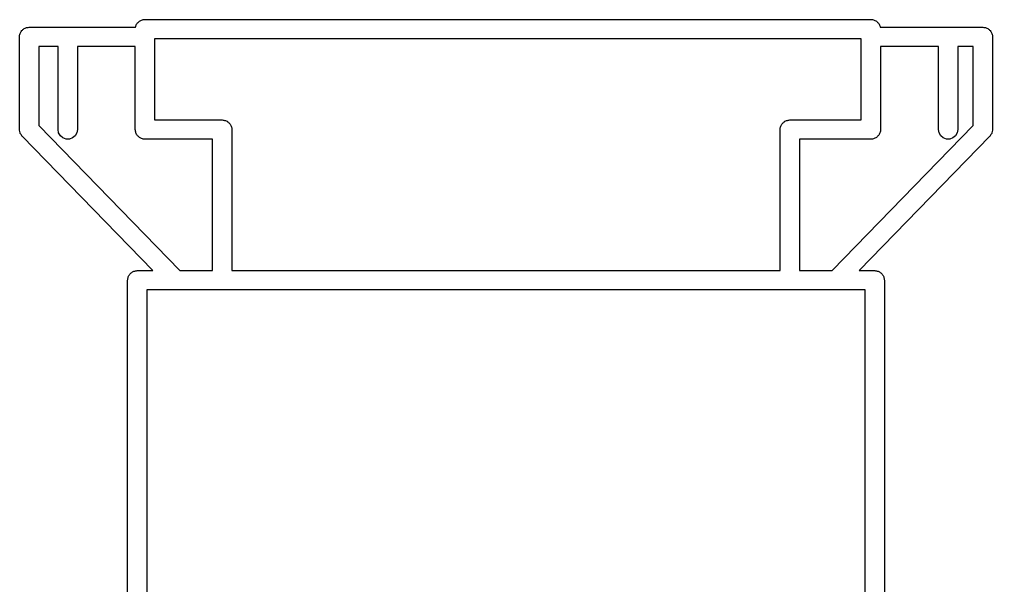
# Model space of a CAD drawing. Extents: x 0 to 76, y -93 to 16.
# Drawn here: x 20.85 to 46.05, y 1.15 to 15.8 of the extents above; entities that cross this region are included whole.
import ezdxf

# ---------------------------------------------------------------- set-up
doc = ezdxf.new("R2010")
doc.units = 0
doc.header["$MEASUREMENT"] = 0
doc.layers.add('BLACK', color=7, linetype='CONTINUOUS')

msp = doc.modelspace()

# ---------------------------------------------------------------- linework, layer by layer
at = {"layer": 'Black'}
for p, q in [((23.8613, 15.614), (23.8651, 15.6355)), ((23.8651, 15.6355), (23.876, 15.6544)), ((23.876, 15.6544), (23.8835, 15.675)), ((23.8835, 15.675), (23.8976, 15.6918)), ((23.8976, 15.6918), (23.9085, 15.7107)), ((23.9085, 15.7107), (23.9252, 15.7248)), ((23.9252, 15.7248), (23.9393, 15.7415)), ((23.9393, 15.7415), (23.9582, 15.7524)), ((23.9582, 15.7524), (23.975, 15.7665)), ((23.975, 15.7665), (23.9956, 15.774)), ((23.9956, 15.774), (24.0145, 15.7849)), ((24.0145, 15.7849), (24.036, 15.7887)), ((24.036, 15.7887), (24.0566, 15.7962)), ((24.0566, 15.7962), (24.0785, 15.7962)), ((24.0785, 15.7962), (24.1, 15.8)), ((24.1, 15.8), (42.9, 15.8)), ((42.9, 15.8), (42.9215, 15.7962)), ((42.9215, 15.7962), (42.9434, 15.7962)), ((42.9434, 15.7962), (42.964, 15.7887)), ((42.964, 15.7887), (42.9855, 15.7849)), ((42.9855, 15.7849), (43.0044, 15.774)), ((43.0044, 15.774), (43.025, 15.7665)), ((43.025, 15.7665), (43.0418, 15.7524)), ((43.0418, 15.7524), (43.0607, 15.7415)), ((43.0607, 15.7415), (43.0748, 15.7248)), ((43.0748, 15.7248), (43.0915, 15.7107)), ((43.0915, 15.7107), (43.1024, 15.6918)), ((43.1024, 15.6918), (43.1165, 15.675)), ((43.1165, 15.675), (43.124, 15.6544)), ((43.124, 15.6544), (43.1349, 15.6355)), ((43.1349, 15.6355), (43.1387, 15.614)), ((20.8538, 15.3934), (20.8613, 15.414)), ((20.8538, 15.3715), (20.8538, 15.3934)), ((20.8613, 15.414), (20.8651, 15.4355)), ((20.8651, 15.4355), (20.876, 15.4544)), ((20.876, 15.4544), (20.8835, 15.475)), ((20.8835, 15.475), (20.8976, 15.4918)), ((20.8976, 15.4918), (20.9085, 15.5107)), ((20.9085, 15.5107), (20.9252, 15.5248)), ((20.9252, 15.5248), (20.9393, 15.5415)), ((20.9393, 15.5415), (20.9582, 15.5524)), ((20.9582, 15.5524), (20.975, 15.5665)), ((20.975, 15.5665), (20.9956, 15.574)), ((20.9956, 15.574), (21.0145, 15.5849)), ((21.0145, 15.5849), (21.036, 15.5887)), ((21.036, 15.5887), (21.0566, 15.5962)), ((21.0566, 15.5962), (21.0785, 15.5962)), ((21.0785, 15.5962), (21.1, 15.6)), ((21.1, 15.6), (23.8562, 15.6)), ((23.8562, 15.6), (23.8613, 15.614)), ((43.1387, 15.614), (43.1438, 15.6)), ((43.1438, 15.6), (45.8, 15.6)), ((45.8, 15.6), (45.8215, 15.5962)), ((45.8215, 15.5962), (45.8434, 15.5962)), ((45.8434, 15.5962), (45.864, 15.5887)), ((45.864, 15.5887), (45.8855, 15.5849)), ((45.8855, 15.5849), (45.9044, 15.574)), ((45.9044, 15.574), (45.925, 15.5665)), ((45.925, 15.5665), (45.9418, 15.5524)), ((45.9418, 15.5524), (45.9607, 15.5415)), ((45.9607, 15.5415), (45.9748, 15.5248)), ((45.9748, 15.5248), (45.9915, 15.5107)), ((45.9915, 15.5107), (46.0024, 15.4918)), ((46.0024, 15.4918), (46.0165, 15.475)), ((46.0165, 15.475), (46.024, 15.4544)), ((46.024, 15.4544), (46.0349, 15.4355)), ((46.0349, 15.4355), (46.0387, 15.414)), ((46.0387, 15.414), (46.0462, 15.3934)), ((46.0462, 15.3934), (46.0462, 15.3715)), ((20.85, 15.35), (20.8538, 15.3715)), ((20.85, 12.95), (20.85, 15.35)), ((24.35, 15.3), (24.35, 13.2)), ((42.65, 15.3), (24.35, 15.3)), ((42.65, 13.2), (42.65, 15.3)), ((46.0462, 15.3715), (46.05, 15.35)), ((46.05, 15.35), (46.05, 12.95)), ((21.85, 15.1), (21.35, 15.1)), ((21.35, 15.1), (21.35, 13.0517)), ((21.85, 12.95), (21.85, 15.1)), ((22.35, 15.1), (22.35, 12.95)), ((23.85, 15.1), (22.35, 15.1)), ((23.85, 12.95), (23.85, 15.1)), ((44.65, 15.1), (43.15, 15.1)), ((43.15, 15.1), (43.15, 12.95)), ((44.65, 12.95), (44.65, 15.1)), ((45.15, 15.1), (45.15, 12.95)), ((45.55, 15.1), (45.15, 15.1)), ((45.55, 13.0517), (45.55, 15.1)), ((24.35, 13.2), (26.1, 13.2)), ((26.1, 13.2), (26.1215, 13.1962)), ((26.1215, 13.1962), (26.1434, 13.1962)), ((26.1434, 13.1962), (26.164, 13.1887)), ((26.164, 13.1887), (26.1855, 13.1849)), ((26.1855, 13.1849), (26.2044, 13.174)), ((26.2044, 13.174), (26.225, 13.1665)), ((26.225, 13.1665), (26.2418, 13.1524)), ((26.2418, 13.1524), (26.2607, 13.1415)), ((26.2607, 13.1415), (26.2748, 13.1248)), ((26.2748, 13.1248), (26.2915, 13.1107)), ((26.2915, 13.1107), (26.3024, 13.0918)), ((40.5976, 13.0918), (40.6085, 13.1107)), ((40.6085, 13.1107), (40.6252, 13.1248)), ((40.6252, 13.1248), (40.6393, 13.1415)), ((40.6393, 13.1415), (40.6582, 13.1524)), ((40.6582, 13.1524), (40.675, 13.1665)), ((40.675, 13.1665), (40.6956, 13.174)), ((40.6956, 13.174), (40.7145, 13.1849)), ((40.7145, 13.1849), (40.736, 13.1887)), ((40.736, 13.1887), (40.7566, 13.1962)), ((40.7566, 13.1962), (40.7785, 13.1962)), ((40.7785, 13.1962), (40.8, 13.2)), ((40.8, 13.2), (42.65, 13.2)), ((20.8516, 12.9408), (20.85, 12.95)), ((20.8507, 12.9314), (20.8516, 12.9408)), ((20.8591, 12.8982), (20.8507, 12.9314)), ((20.8651, 12.8645), (20.8591, 12.8982)), ((20.8698, 12.8564), (20.8651, 12.8645)), ((20.8721, 12.8473), (20.8698, 12.8564)), ((21.35, 13.0517), (25.0055, 9.3)), ((21.8651, 12.8645), (21.85, 12.95)), ((21.9085, 12.7893), (21.8651, 12.8645)), ((22.3349, 12.8645), (22.2915, 12.7893)), ((22.35, 12.95), (22.3349, 12.8645)), ((23.8538, 12.9285), (23.85, 12.95)), ((23.8538, 12.9066), (23.8538, 12.9285)), ((23.8613, 12.886), (23.8538, 12.9066)), ((23.8651, 12.8645), (23.8613, 12.886)), ((23.876, 12.8456), (23.8651, 12.8645)), ((26.3024, 13.0918), (26.3165, 13.075)), ((26.3165, 13.075), (26.324, 13.0544)), ((26.324, 13.0544), (26.3349, 13.0355)), ((26.3349, 13.0355), (26.3387, 13.014)), ((26.3387, 13.014), (26.3462, 12.9934)), ((26.3462, 12.9934), (26.3462, 12.9715)), ((26.3462, 12.9715), (26.35, 12.95)), ((26.35, 12.95), (26.35, 9.3)), ((40.55, 12.95), (40.5538, 12.9715)), ((40.55, 9.3), (40.55, 12.95)), ((40.5538, 12.9934), (40.5613, 13.014)), ((40.5538, 12.9715), (40.5538, 12.9934)), ((40.5613, 13.014), (40.5651, 13.0355)), ((40.5651, 13.0355), (40.576, 13.0544)), ((40.576, 13.0544), (40.5835, 13.075)), ((40.5835, 13.075), (40.5976, 13.0918)), ((41.8945, 9.3), (45.55, 13.0517)), ((43.1349, 12.8645), (43.124, 12.8456)), ((43.1387, 12.886), (43.1349, 12.8645)), ((43.1462, 12.9066), (43.1387, 12.886)), ((43.15, 12.95), (43.1462, 12.9285)), ((43.1462, 12.9285), (43.1462, 12.9066)), ((44.6651, 12.8645), (44.65, 12.95)), ((44.7085, 12.7893), (44.6651, 12.8645)), ((45.1349, 12.8645), (45.0915, 12.7893)), ((45.15, 12.95), (45.1349, 12.8645)), ((46.0302, 12.8564), (46.0279, 12.8473)), ((46.0349, 12.8645), (46.0302, 12.8564)), ((46.0409, 12.8982), (46.0349, 12.8645)), ((46.0493, 12.9314), (46.0409, 12.8982)), ((46.05, 12.95), (46.0484, 12.9408)), ((46.0484, 12.9408), (46.0493, 12.9314)), ((20.8914, 12.819), (20.8721, 12.8473)), ((20.9085, 12.7893), (20.8914, 12.819)), ((20.9157, 12.7833), (20.9085, 12.7893)), ((20.9209, 12.7755), (20.9157, 12.7833)), ((24.3074, 9.3), (20.9209, 12.7755)), ((21.975, 12.7335), (21.9085, 12.7893)), ((22.0566, 12.7038), (21.975, 12.7335)), ((22.1434, 12.7038), (22.0566, 12.7038)), ((22.225, 12.7335), (22.1434, 12.7038)), ((22.2915, 12.7893), (22.225, 12.7335)), ((23.8835, 12.825), (23.876, 12.8456)), ((23.8976, 12.8082), (23.8835, 12.825)), ((23.9085, 12.7893), (23.8976, 12.8082)), ((23.9252, 12.7752), (23.9085, 12.7893)), ((23.9393, 12.7585), (23.9252, 12.7752)), ((23.9582, 12.7476), (23.9393, 12.7585)), ((23.975, 12.7335), (23.9582, 12.7476)), ((23.9956, 12.726), (23.975, 12.7335)), ((24.0145, 12.7151), (23.9956, 12.726)), ((24.036, 12.7113), (24.0145, 12.7151)), ((24.0566, 12.7038), (24.036, 12.7113)), ((24.0785, 12.7038), (24.0566, 12.7038)), ((24.1, 12.7), (24.0785, 12.7038)), ((25.85, 12.7), (24.1, 12.7)), ((25.85, 9.3), (25.85, 12.7)), ((42.9, 12.7), (41.05, 12.7)), ((41.05, 12.7), (41.05, 9.3)), ((45.9791, 12.7755), (42.5926, 9.3)), ((42.9215, 12.7038), (42.9, 12.7)), ((42.9434, 12.7038), (42.9215, 12.7038)), ((42.964, 12.7113), (42.9434, 12.7038)), ((42.9855, 12.7151), (42.964, 12.7113)), ((43.0044, 12.726), (42.9855, 12.7151)), ((43.025, 12.7335), (43.0044, 12.726)), ((43.0418, 12.7476), (43.025, 12.7335)), ((43.0607, 12.7585), (43.0418, 12.7476)), ((43.0748, 12.7752), (43.0607, 12.7585)), ((43.0915, 12.7893), (43.0748, 12.7752)), ((43.1024, 12.8082), (43.0915, 12.7893)), ((43.1165, 12.825), (43.1024, 12.8082)), ((43.124, 12.8456), (43.1165, 12.825)), ((44.775, 12.7335), (44.7085, 12.7893)), ((44.8566, 12.7038), (44.775, 12.7335)), ((44.9434, 12.7038), (44.8566, 12.7038)), ((45.025, 12.7335), (44.9434, 12.7038)), ((45.0915, 12.7893), (45.025, 12.7335)), ((45.9843, 12.7833), (45.9791, 12.7755)), ((45.9915, 12.7893), (45.9843, 12.7833)), ((46.0086, 12.819), (45.9915, 12.7893)), ((46.0279, 12.8473), (46.0086, 12.819)), ((23.6538, 9.09341), (23.6613, 9.11397)), ((23.6538, 9.07154), (23.6538, 9.09341)), ((23.6613, 9.11397), (23.6651, 9.13551)), ((23.6651, 9.13551), (23.676, 9.15445)), ((23.676, 9.15445), (23.6835, 9.175)), ((23.6835, 9.175), (23.6976, 9.19175)), ((23.6976, 9.19175), (23.7085, 9.2107)), ((23.7085, 9.2107), (23.7252, 9.22476)), ((23.7252, 9.22476), (23.7393, 9.24151)), ((23.7393, 9.24151), (23.7582, 9.25245)), ((23.7582, 9.25245), (23.775, 9.26651)), ((23.775, 9.26651), (23.7956, 9.27399)), ((23.7956, 9.27399), (23.8145, 9.28492)), ((23.8145, 9.28492), (23.836, 9.28872)), ((23.836, 9.28872), (23.8566, 9.2962)), ((23.8566, 9.2962), (23.8785, 9.2962)), ((23.8785, 9.2962), (23.9, 9.3)), ((23.9, 9.3), (24.3074, 9.3)), ((25.0055, 9.3), (25.85, 9.3)), ((26.35, 9.3), (40.55, 9.3)), ((41.05, 9.3), (41.8945, 9.3)), ((42.5926, 9.3), (43, 9.3)), ((43, 9.3), (43.0215, 9.2962)), ((43.0215, 9.2962), (43.0434, 9.2962)), ((43.0434, 9.2962), (43.064, 9.28872)), ((43.064, 9.28872), (43.0855, 9.28492)), ((43.0855, 9.28492), (43.1044, 9.27399)), ((43.1044, 9.27399), (43.125, 9.26651)), ((43.125, 9.26651), (43.1418, 9.25245)), ((43.1418, 9.25245), (43.1607, 9.24151)), ((43.1607, 9.24151), (43.1748, 9.22476)), ((43.1748, 9.22476), (43.1915, 9.2107)), ((43.1915, 9.2107), (43.2024, 9.19175)), ((43.2024, 9.19175), (43.2165, 9.175)), ((43.2165, 9.175), (43.224, 9.15445)), ((43.224, 9.15445), (43.2349, 9.13551)), ((43.2349, 9.13551), (43.2387, 9.11397)), ((43.2387, 9.11397), (43.2462, 9.09341)), ((43.2462, 9.09341), (43.2462, 9.07154)), ((23.65, 9.05), (23.6538, 9.07154)), ((23.65, -13.05), (23.65, 9.05)), ((43.2462, 9.07154), (43.25, 9.05)), ((43.25, 9.05), (43.25, -13.05)), ((24.15, 8.8), (24.15, -12.8)), ((42.75, 8.8), (24.15, 8.8)), ((42.75, -12.8), (42.75, 8.8))]:
    msp.add_line(p, q, dxfattribs=at)

doc.saveas('drawing.dxf')
